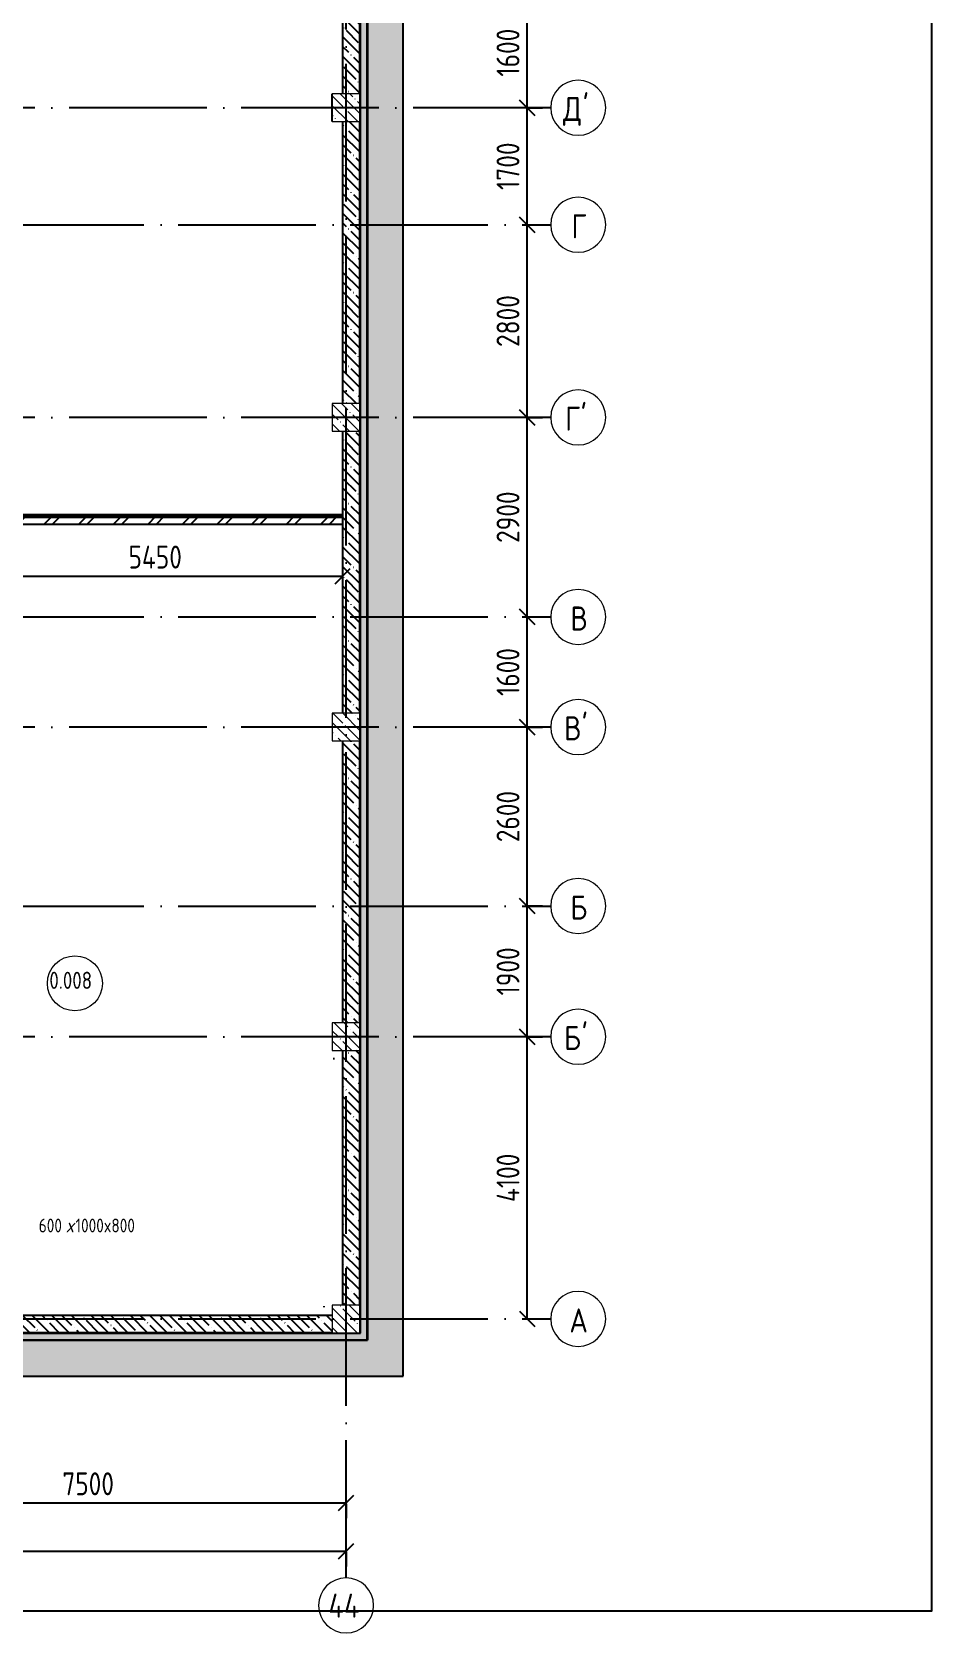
# Model space of a CAD drawing. Header units: millimetres. Extents: x -592259 to 288321, y -552984 to 293768.
# Drawn here: x 159182 to 172266, y 110347 to 133611 of the extents above; entities that cross this region are included whole.
import ezdxf

# ---------------------------------------------------------------- set-up
doc = ezdxf.new("R2010")
doc.units = ezdxf.units.MM
doc.linetypes.add('ADSK_Линия сетки', pattern=[2500, 2000, -250, 0, -250])
doc.layers.get('Defpoints').update_dxf_attribs({"color": 250})
for name, color, linetype, lineweight in [('4.1.3) Штук  3.1 вып по кирп подвал.', 6, 'Continuous', 60), ('A-ANNO-DIMS', 250, 'Continuous', 9), ('A-AREA-IDEN', 250, 'Continuous', 9), ('A-DETL-2', 250, 'Continuous', 5), ('A-DETL-GENF-1', 250, 'Continuous', 5), ('A-FLOR-1', 250, 'Continuous', 5), ('A-WALL', 250, 'Continuous', 9), ('A-WALL-1', 250, 'Continuous', 50), ('A-WALL-2', 250, 'Continuous', 5), ('A-WALL-3', 250, 'Continuous', 13), ('G-ANNO-TEXT', 250, 'Continuous', 9), ('I-WALL-1', 250, 'Continuous', 5), ('S-COLS-1', 250, 'Continuous', 5), ('S-COLS-2', 250, 'Continuous', 5), ('Оси', 250, 'Continuous', 9), ('Оси-1', 250, 'ADSK_Линия сетки', 9)]:
    doc.layers.add(name, color=color, linetype=linetype, lineweight=lineweight)
doc.styles.add('GOST Common', font='', dxfattribs={"width": 0.9, "height": 350})
doc.styles.add('ISOCPEUR', font='isocpeur.ttf', dxfattribs={"width": 0.8, "height": 100})
doc.styles.add('ISOCPEUR_I_1', font='ГОСТ тип А.ttf', dxfattribs={"height": 2500})
doc.styles.get("Standard").update_dxf_attribs({"font": 'ГОСТ тип А.ttf'})
doc.styles.get('GOST Common').set_extended_font_data('GOST Common')
doc.dimstyles.new('А3', dxfattribs={"dimtxt": 333, "dimasz": 222, "dimexe": 222, "dimexo": 111, "dimgap": 111, "dimtad": 1, "dimtoh": 1, "dimdec": 0, "dimrnd": 0.0015, "dimzin": 0, "dimdsep": 46, "dimtxsty": 'Standard', "dimblk": 'OBLIQUE', "dimcen": 0, "dimclrd": 7, "dimclre": 7, "dimclrt": 7, "dimadec": 0, "dimazin": 0, "dimtfac": 1, "dimtdec": 0, "dimtofl": 0, "dimtmove": 0, "dimatfit": 3, "dimfxl": 1, "dimtolj": 1, "dimtzin": 0, "dimarcsym": 0})
pattern_1 = [(135, (10997.54, 114885.93), (-142.5612, -142.5612), []), (135, (11140.1, 114885.93), (-142.5612, -142.5612), [252.016, -50.403, 3.353, -47.05])]
pattern_2 = [(0, (10997.54, 114885.926), (120.968, 69.841), [80.645, -161.29]), (120, (10997.54, 114885.926), (-120.96808, 69.84086), [80.645, -161.29]), (60, (10997.54, 114885.926), (-8e-05, 139.68186), [0, -161.29, 80.645, 0])]

# ---------------------------------------------------------------- blocks, each defined once
blk = doc.blocks.new('BSC_Колонна _Прямоугольная - 400x400-V16-АР1_Кладочный план подвала_ Блок 2_ 3')
at = {"layer": 'S-COLS-2'}
h = blk.add_hatch(dxfattribs=at)
h.set_pattern_fill('FP_28', color=256, style=0, pattern_type=2)
h.set_pattern_definition([(135, (-152750, -25), (-142.56192, -142.56192), []), (135, (-152607.44, -25), (-142.56192, -142.56192), [252.016, -50.403, 3.353, -47.05])])
h.paths.add_polyline_path([(-200, -200), (200, -200), (200, 200), (-200, 200)])
at = {"layer": 'S-COLS-1'}
for p, q in [((200, 200), (-200, 200)), ((-200, 200), (-200, -200)), ((200, -200), (200, 200)), ((-200, -200), (200, -200))]:
    blk.add_line(p, q, dxfattribs=at)
blk = doc.blocks.new('BSC_Колонна _Прямоугольная - 400x400-V77-АР1_Кладочный план подвала_ Блок 2_ 3')
at = {"layer": 'S-COLS-2'}
h = blk.add_hatch(dxfattribs=at)
h.set_pattern_fill('FP_89', color=256, style=0, pattern_type=2)
h.set_pattern_definition([(135, (-152750, -4125), (-142.56192, -142.56192), []), (135, (-152607.44, -4125), (-142.56192, -142.56192), [252.016, -50.403, 3.353, -47.05])])
h.paths.add_polyline_path([(-200, -200), (200, -200), (200, 200), (-200, 200)])
at = {"layer": 'S-COLS-1'}
for p, q in [((200, 200), (-200, 200)), ((-200, 200), (-200, -200)), ((200, -200), (200, 200)), ((-200, -200), (200, -200))]:
    blk.add_line(p, q, dxfattribs=at)
blk = doc.blocks.new('BSC_Колонна _Прямоугольная - 400x400-V78-АР1_Кладочный план подвала_ Блок 2_ 3')
at = {"layer": 'S-COLS-2'}
h = blk.add_hatch(dxfattribs=at)
h.set_pattern_fill('FP_90', color=256, style=0, pattern_type=2)
h.set_pattern_definition([(135, (-152749.81, -8625), (-142.56192, -142.56192), []), (135, (-152607.25, -8625), (-142.56192, -142.56192), [252.016, -50.403, 3.353, -47.05])])
h.paths.add_polyline_path([(-200, -200), (200, -200), (200, 200), (-200, 200)])
at = {"layer": 'S-COLS-1'}
for p, q in [((200, 200), (-200, 200)), ((-200, 200), (-200, -200)), ((200, -200), (200, 200)), ((-200, -200), (200, -200))]:
    blk.add_line(p, q, dxfattribs=at)
blk = doc.blocks.new('BSC_Колонна _Прямоугольная - 400x400-V79-АР1_Кладочный план подвала_ Блок 2_ 3')
at = {"layer": 'S-COLS-2'}
h = blk.add_hatch(dxfattribs=at)
h.set_pattern_fill('FP_91', color=256, style=0, pattern_type=2)
h.set_pattern_definition([(135, (-152750, -17625), (-142.56192, -142.56192), []), (135, (-152607.44, -17625), (-142.56192, -142.56192), [252.016, -50.403, 3.353, -47.05])])
h.paths.add_polyline_path([(-200, -200), (200, -200), (200, 200), (-200, 200)])
at = {"layer": 'S-COLS-1'}
for p, q in [((200, 200), (-200, 200)), ((-200, 200), (-200, -200)), ((200, -200), (200, 200)), ((-200, -200), (200, -200))]:
    blk.add_line(p, q, dxfattribs=at)
blk = doc.blocks.new('BSC_Колонна _Прямоугольная - 400x400-V81-АР1_Кладочный план подвала_ Блок 2_ 3')
at = {"layer": 'S-COLS-2'}
h = blk.add_hatch(dxfattribs=at)
h.set_pattern_fill('FP_93', color=256, style=0, pattern_type=2)
h.set_pattern_definition([(135, (-152749.81, -13125), (-142.56192, -142.56192), []), (135, (-152607.25, -13125), (-142.56192, -142.56192), [252.016, -50.403, 3.353, -47.05])])
h.paths.add_polyline_path([(-200, -200), (200, -200), (200, 200), (-200, 200)])
at = {"layer": 'S-COLS-1'}
for p, q in [((200, 200), (-200, 200)), ((-200, 200), (-200, -200)), ((200, -200), (200, 200)), ((-200, -200), (200, -200))]:
    blk.add_line(p, q, dxfattribs=at)
blk = doc.blocks.new('Ось сетки - Круг_Ø8 мм-39983606-АР1_Кладочный план подвала_ Блок 2_ 3')
at = {"layer": 'Оси'}
for start, end in [(360, 180), (180, 360)]:
    blk.add_arc((0, 0), 4, start, end, dxfattribs=at)
blk = doc.blocks.new('AAR_СКБ_Марка_Помещения - Номер-17325395-АР1_Кладочный план подвала_ Блок 2_ 3')
at = {"layer": 'A-AREA-IDEN'}
blk.add_circle((0, 1.5), 4, dxfattribs=at)
blk = doc.blocks.new('_Oblique')
at = {"color": 0, "linetype": 'ByBlock', "lineweight": -2}
blk.add_line((-0.5, -0.5), (0.5, 0.5), dxfattribs=at)
blk = doc.blocks.new('*D5236')
at = {"layer": 'A-ANNO-DIMS', "color": 7, "lineweight": -2, "transparency": 16777216}
for p, q in [((156248, 112237), (163748, 112237)), ((156248, 112226), (156248, 112015)), ((163748, 112226), (163748, 112015))]:
    blk.add_line(p, q, dxfattribs=at)
at = {"layer": 'Defpoints', "color": 0, "transparency": 16777216}
for p in [(156248, 112337), (163748, 112337), (163748, 112237)]:
    blk.add_point(p, dxfattribs=at)
at = {"layer": 'A-ANNO-DIMS', "color": 7, "lineweight": -2, "transparency": 16777216, "xscale": 222, "yscale": 222, "zscale": 222, "rotation": 180}
blk.add_blockref('_Oblique', (156248, 112237), dxfattribs=at)
at = {"layer": 'A-ANNO-DIMS', "color": 7, "lineweight": -2, "transparency": 16777216, "xscale": 222, "yscale": 222, "zscale": 222}
blk.add_blockref('_Oblique', (163748, 112237), dxfattribs=at)
at = {"layer": 'A-ANNO-DIMS', "color": 7, "lineweight": -2, "transparency": 16777216, "insert": (159998, 112515), "char_height": 333, "width": 2.48, "attachment_point": 5}
blk.add_mtext('\\A1;7500', dxfattribs=at)
blk = doc.blocks.new('*D5202')
at = {"layer": 'A-ANNO-DIMS', "color": 7, "lineweight": -2, "transparency": 16777216}
for p, q in [((158248, 126352), (158248, 125481)), ((158248, 125703), (163698, 125703)), ((163698, 125692), (163698, 125481))]:
    blk.add_line(p, q, dxfattribs=at)
at = {"layer": 'Defpoints', "color": 0, "transparency": 16777216}
for p in [(158248, 126463), (163698, 125803), (163698, 125703)]:
    blk.add_point(p, dxfattribs=at)
at = {"layer": 'A-ANNO-DIMS', "color": 7, "lineweight": -2, "transparency": 16777216, "xscale": 222, "yscale": 222, "zscale": 222, "rotation": 180}
blk.add_blockref('_Oblique', (158248, 125703), dxfattribs=at)
at = {"layer": 'A-ANNO-DIMS', "color": 7, "lineweight": -2, "transparency": 16777216, "xscale": 222, "yscale": 222, "zscale": 222}
blk.add_blockref('_Oblique', (163698, 125703), dxfattribs=at)
at = {"layer": 'A-ANNO-DIMS', "color": 7, "lineweight": -2, "transparency": 16777216, "insert": (160973, 125981), "char_height": 333, "width": 2.57, "attachment_point": 5}
blk.add_mtext('\\A1;5450', dxfattribs=at)
blk = doc.blocks.new('*D5130')
at = {"layer": 'A-ANNO-DIMS', "color": 7, "lineweight": -2, "transparency": 16777216}
for p, q in [((80148, 111537), (163748, 111537)), ((80148, 111526), (80148, 111315)), ((163748, 111526), (163748, 111315))]:
    blk.add_line(p, q, dxfattribs=at)
at = {"layer": 'Defpoints', "color": 0, "transparency": 16777216}
for p in [(80148, 111637), (163748, 111637), (163748, 111537)]:
    blk.add_point(p, dxfattribs=at)
at = {"layer": 'A-ANNO-DIMS', "color": 7, "lineweight": -2, "transparency": 16777216, "xscale": 222, "yscale": 222, "zscale": 222, "rotation": 180}
blk.add_blockref('_Oblique', (80148, 111537), dxfattribs=at)
at = {"layer": 'A-ANNO-DIMS', "color": 7, "lineweight": -2, "transparency": 16777216, "xscale": 222, "yscale": 222, "zscale": 222}
blk.add_blockref('_Oblique', (163748, 111537), dxfattribs=at)
at = {"layer": 'A-ANNO-DIMS', "color": 7, "lineweight": -2, "transparency": 16777216, "insert": (121948, 111815), "char_height": 333, "width": 3.1, "attachment_point": 5}
blk.add_mtext('\\A1;83600', dxfattribs=at)
blk = doc.blocks.new('*D5159')
at = {"layer": 'A-ANNO-DIMS', "color": 7, "lineweight": -2, "transparency": 16777216}
for p, q in [((166380, 114911), (166380, 119011)), ((166391, 119011), (166602, 119011)), ((166391, 114911), (166602, 114911))]:
    blk.add_line(p, q, dxfattribs=at)
at = {"layer": 'Defpoints', "color": 0, "transparency": 16777216}
for p in [(166280, 119011), (166380, 119011), (166280, 114911)]:
    blk.add_point(p, dxfattribs=at)
at = {"layer": 'A-ANNO-DIMS', "color": 7, "lineweight": -2, "transparency": 16777216, "xscale": 222, "yscale": 222, "zscale": 222}
for p, rotation in [((166380, 119011), 90), ((166380, 114911), 270)]:
    blk.add_blockref('_Oblique', p, dxfattribs=dict(at, rotation=rotation))
at = {"layer": 'A-ANNO-DIMS', "color": 7, "lineweight": -2, "transparency": 16777216, "insert": (166102, 116961), "char_height": 333, "width": 2.38, "attachment_point": 5, "rotation": 90}
blk.add_mtext('\\A1;4100', dxfattribs=at)
blk = doc.blocks.new('*D5160')
at = {"layer": 'A-ANNO-DIMS', "color": 7, "lineweight": -2, "transparency": 16777216}
for p, q in [((166380, 119011), (166380, 120911)), ((166391, 120911), (166602, 120911)), ((166391, 119011), (166602, 119011))]:
    blk.add_line(p, q, dxfattribs=at)
at = {"layer": 'Defpoints', "color": 0, "transparency": 16777216}
for p in [(166280, 120911), (166380, 120911), (166280, 119011)]:
    blk.add_point(p, dxfattribs=at)
at = {"layer": 'A-ANNO-DIMS', "color": 7, "lineweight": -2, "transparency": 16777216, "xscale": 222, "yscale": 222, "zscale": 222}
for p, rotation in [((166380, 120911), 90), ((166380, 119011), 270)]:
    blk.add_blockref('_Oblique', p, dxfattribs=dict(at, rotation=rotation))
at = {"layer": 'A-ANNO-DIMS', "color": 7, "lineweight": -2, "transparency": 16777216, "insert": (166102, 119961), "char_height": 333, "width": 2.3, "attachment_point": 5, "rotation": 90}
blk.add_mtext('\\A1;1900', dxfattribs=at)
blk = doc.blocks.new('*D5161')
at = {"layer": 'A-ANNO-DIMS', "color": 7, "lineweight": -2, "transparency": 16777216}
for p, q in [((166380, 120911), (166380, 123511)), ((166391, 123511), (166602, 123511)), ((166391, 120911), (166602, 120911))]:
    blk.add_line(p, q, dxfattribs=at)
at = {"layer": 'Defpoints', "color": 0, "transparency": 16777216}
for p in [(166280, 123511), (166380, 123511), (166280, 120911)]:
    blk.add_point(p, dxfattribs=at)
at = {"layer": 'A-ANNO-DIMS', "color": 7, "lineweight": -2, "transparency": 16777216, "xscale": 222, "yscale": 222, "zscale": 222}
for p, rotation in [((166380, 123511), 90), ((166380, 120911), 270)]:
    blk.add_blockref('_Oblique', p, dxfattribs=dict(at, rotation=rotation))
at = {"layer": 'A-ANNO-DIMS', "color": 7, "lineweight": -2, "transparency": 16777216, "insert": (166102, 122211), "char_height": 333, "width": 2.48, "attachment_point": 5, "rotation": 90}
blk.add_mtext('\\A1;2600', dxfattribs=at)
blk = doc.blocks.new('*D5162')
at = {"layer": 'A-ANNO-DIMS', "color": 7, "lineweight": -2, "transparency": 16777216}
for p, q in [((166380, 123511), (166380, 125111)), ((166391, 125111), (166602, 125111)), ((166391, 123511), (166602, 123511))]:
    blk.add_line(p, q, dxfattribs=at)
at = {"layer": 'Defpoints', "color": 0, "transparency": 16777216}
for p in [(166280, 125111), (166380, 125111), (166280, 123511)]:
    blk.add_point(p, dxfattribs=at)
at = {"layer": 'A-ANNO-DIMS', "color": 7, "lineweight": -2, "transparency": 16777216, "xscale": 222, "yscale": 222, "zscale": 222}
for p, rotation in [((166380, 125111), 90), ((166380, 123511), 270)]:
    blk.add_blockref('_Oblique', p, dxfattribs=dict(at, rotation=rotation))
at = {"layer": 'A-ANNO-DIMS', "color": 7, "lineweight": -2, "transparency": 16777216, "insert": (166102, 124311), "char_height": 333, "width": 2.3, "attachment_point": 5, "rotation": 90}
blk.add_mtext('\\A1;1600', dxfattribs=at)
blk = doc.blocks.new('*D5163')
at = {"layer": 'A-ANNO-DIMS', "color": 7, "lineweight": -2, "transparency": 16777216}
for p, q in [((166380, 125111), (166380, 128011)), ((166391, 128011), (166602, 128011)), ((166391, 125111), (166602, 125111))]:
    blk.add_line(p, q, dxfattribs=at)
at = {"layer": 'Defpoints', "color": 0, "transparency": 16777216}
for p in [(166280, 128011), (166380, 128011), (166280, 125111)]:
    blk.add_point(p, dxfattribs=at)
at = {"layer": 'A-ANNO-DIMS', "color": 7, "lineweight": -2, "transparency": 16777216, "xscale": 222, "yscale": 222, "zscale": 222}
for p, rotation in [((166380, 128011), 90), ((166380, 125111), 270)]:
    blk.add_blockref('_Oblique', p, dxfattribs=dict(at, rotation=rotation))
at = {"layer": 'A-ANNO-DIMS', "color": 7, "lineweight": -2, "transparency": 16777216, "insert": (166102, 126561), "char_height": 333, "width": 2.48, "attachment_point": 5, "rotation": 90}
blk.add_mtext('\\A1;2900', dxfattribs=at)
blk = doc.blocks.new('*D5164')
at = {"layer": 'A-ANNO-DIMS', "color": 7, "lineweight": -2, "transparency": 16777216}
for p, q in [((166380, 128011), (166380, 130811)), ((166391, 130811), (166602, 130811)), ((166391, 128011), (166602, 128011))]:
    blk.add_line(p, q, dxfattribs=at)
at = {"layer": 'Defpoints', "color": 0, "transparency": 16777216}
for p in [(166280, 130811), (166380, 130811), (166280, 128011)]:
    blk.add_point(p, dxfattribs=at)
at = {"layer": 'A-ANNO-DIMS', "color": 7, "lineweight": -2, "transparency": 16777216, "xscale": 222, "yscale": 222, "zscale": 222}
for p, rotation in [((166380, 130811), 90), ((166380, 128011), 270)]:
    blk.add_blockref('_Oblique', p, dxfattribs=dict(at, rotation=rotation))
at = {"layer": 'A-ANNO-DIMS', "color": 7, "lineweight": -2, "transparency": 16777216, "insert": (166102, 129411), "char_height": 333, "width": 2.48, "attachment_point": 5, "rotation": 90}
blk.add_mtext('\\A1;2800', dxfattribs=at)
blk = doc.blocks.new('*D5165')
at = {"layer": 'A-ANNO-DIMS', "color": 7, "lineweight": -2, "transparency": 16777216}
for p, q in [((166380, 130811), (166380, 132511)), ((166391, 132511), (166602, 132511)), ((166391, 130811), (166602, 130811))]:
    blk.add_line(p, q, dxfattribs=at)
at = {"layer": 'Defpoints', "color": 0, "transparency": 16777216}
for p in [(166280, 132511), (166380, 132511), (166280, 130811)]:
    blk.add_point(p, dxfattribs=at)
at = {"layer": 'A-ANNO-DIMS', "color": 7, "lineweight": -2, "transparency": 16777216, "xscale": 222, "yscale": 222, "zscale": 222}
for p, rotation in [((166380, 132511), 90), ((166380, 130811), 270)]:
    blk.add_blockref('_Oblique', p, dxfattribs=dict(at, rotation=rotation))
at = {"layer": 'A-ANNO-DIMS', "color": 7, "lineweight": -2, "transparency": 16777216, "insert": (166102, 131661), "char_height": 333, "width": 2.3, "attachment_point": 5, "rotation": 90}
blk.add_mtext('\\A1;1700', dxfattribs=at)
blk = doc.blocks.new('*D5166')
at = {"layer": 'A-ANNO-DIMS', "color": 7, "lineweight": -2, "transparency": 16777216}
for p, q in [((166380, 132511), (166380, 134111)), ((166391, 134111), (166602, 134111)), ((166391, 132511), (166602, 132511))]:
    blk.add_line(p, q, dxfattribs=at)
at = {"layer": 'Defpoints', "color": 0, "transparency": 16777216}
for p in [(166280, 134111), (166380, 134111), (166280, 132511)]:
    blk.add_point(p, dxfattribs=at)
at = {"layer": 'A-ANNO-DIMS', "color": 7, "lineweight": -2, "transparency": 16777216, "xscale": 222, "yscale": 222, "zscale": 222}
for p, rotation in [((166380, 134111), 90), ((166380, 132511), 270)]:
    blk.add_blockref('_Oblique', p, dxfattribs=dict(at, rotation=rotation))
at = {"layer": 'A-ANNO-DIMS', "color": 7, "lineweight": -2, "transparency": 16777216, "insert": (166102, 133311), "char_height": 333, "width": 2.3, "attachment_point": 5, "rotation": 90}
blk.add_mtext('\\A1;1600', dxfattribs=at)

msp = doc.modelspace()

# ---------------------------------------------------------------- hatches: boundary and pattern name
at = {"layer": 'A-DETL-GENF-1', "lineweight": -2}
h = msp.add_hatch(dxfattribs=at)
h.set_pattern_fill('FP_124', color=256, style=0, pattern_type=2)
h.set_pattern_definition([(135, (11421.8, 114885.93), (-424.26407, 3e-14), [600, 0, 0, 0]), (45, (10997.54, 114885.93), (-424.26407, 0), [600, 0, 0, 0]), (45, (10997.54, 115098.06), (-424.26407, 0), [150, -450]), (135, (11315.74, 115204.12), (-424.26407, 3e-14), [150, -450]), (45, (11315.74, 114992), (-424.26407, 0), [150, -450]), (135, (11209.67, 114885.93), (-424.26407, 3e-14), [150, -450])])
h.paths.add_polyline_path([(164577.5167, 114080.9267), (164577.5167, 174490.9262), (146867.5374, 174490.9262), (146867.5253, 174090.9262), (132367.5473, 174090.9262), (132367.5473, 172390.9267), (129627.538, 172390.9267), (129627.538, 174090.9262), (120727.5383, 174090.9262), (120727.5383, 174490.9262), (87962.538, 174490.9262), (87962.538, 174090.9267), (84292.5374, 174090.9267), (84292.5374, 171140.9262), (81177.5374, 171140.9262), (81177.5374, 174090.9267), (78864.3215, 174090.9267), (78864.3215, 173570.9267), (80657.5374, 173570.9267), (80657.5374, 170620.9262), (84812.5374, 170620.9262), (84812.5374, 173570.9267), (88482.538, 173570.9267), (88482.538, 173970.9262), (120207.5383, 173970.9262), (120207.5383, 173570.9262), (129107.538, 173570.9262), (129107.538, 171870.9267), (132887.5473, 171870.9267), (132887.5473, 173570.9262), (147387.5374, 173570.9262), (147387.5374, 173970.9262), (164057.5167, 173970.9262), (164057.5167, 114600.9267), (147387.5977, 114600.9267), (147387.5977, 127320.9262), (136557.5374, 127320.9262), (136557.5374, 124800.9267), (124737.538, 124800.9267), (124737.538, 133800.9262), (115587.538, 133800.9262), (115587.538, 141000.9267), (80187.5374, 141000.9267), (80187.5374, 158100.9262), (78864.3215, 158100.9262), (78864.3215, 157580.9262), (79667.5374, 157580.9262), (79667.5374, 140480.9267), (115067.538, 140480.9267), (115067.538, 133280.9262), (124217.538, 133280.9262), (124217.538, 124280.9267), (137077.5374, 124280.9267), (137077.5374, 126800.9262), (146867.5977, 126800.9262), (146867.5977, 114080.9267), (159660.2072, 114080.9267)])
at = {"layer": 'A-WALL', "lineweight": -2}
for points in [[(163955.5167, 114702.9267), (163955.5167, 173868.9262), (163947.5167, 173868.9262), (163947.5384, 114702.9267)], [(163947.5167, 114702.9267), (163947.5167, 114710.9262), (147497.5977, 114710.9267), (147497.5977, 114702.9267), (163547.5384, 114702.9267)]]:
    msp.add_hatch(color=256, dxfattribs=at).paths.add_polyline_path(points)
at = {"layer": 'A-WALL-2', "lineweight": -2}
h = msp.add_hatch(dxfattribs=at)
h.set_pattern_fill('FP_3', color=256, style=0, pattern_type=2)
h.set_pattern_definition(pattern_2)
h.paths.add_polyline_path([(163955.5167, 114602.9267), (164055.5167, 114602.9267), (164055.5167, 173968.9262), (163955.5167, 173968.9262), (163955.5167, 114702.9267)])
h = msp.add_hatch(dxfattribs=at)
h.set_pattern_fill('FP_3', color=256, style=0, pattern_type=2)
h.set_pattern_definition(pattern_2)
h.paths.add_polyline_path([(163947.5167, 114600.9267), (163955.5167, 114600.9267), (163955.5167, 114702.9267), (147489.5977, 114702.9267), (147489.5977, 114600.9267), (147497.5977, 114600.9267), (147497.5977, 114602.9267), (163947.5167, 114602.9267)])
at = {"layer": 'I-WALL-1', "lineweight": -2}
h = msp.add_hatch(dxfattribs=at)
h.set_pattern_fill('FP_1', color=256, style=0, pattern_type=2)
h.set_pattern_definition(pattern_1)
h.paths.add_polyline_path([(163697.5167, 132710.9262), (163947.5167, 132710.9262), (163947.3503, 136815.9301), (163697.5167, 136815.9301), (163697.5167, 134419.608)])
h = msp.add_hatch(dxfattribs=at)
h.set_pattern_fill('FP_1', color=256, style=0, pattern_type=2)
h.set_pattern_definition(pattern_1)
h.paths.add_polyline_path([(163697.5167, 128210.9301), (163947.5167, 128210.9301), (163947.3503, 132310.9262), (163697.5167, 132310.9262)])
h = msp.add_hatch(dxfattribs=at)
h.set_pattern_fill('FP_1', color=256, style=0, pattern_type=2)
h.set_pattern_definition(pattern_1)
h.paths.add_polyline_path([(163697.5167, 123710.9301), (163947.5167, 123710.9301), (163947.3503, 127810.9301), (163697.5167, 127810.9301), (163697.5167, 125989.4542)])
h = msp.add_hatch(dxfattribs=at)
h.set_pattern_fill('FP_2', color=256, style=0, pattern_type=2)
h.set_pattern_definition([(45, (10997.54, 114885.93), (-251.4472, 251.4472), []), (45, (10997.54, 115266.93), (-251.4472, 251.4472), [])])
h.paths.add_polyline_path([(163697.5167, 126460.9267), (163697.5167, 126580.9267), (156047.5374, 126580.9267), (156047.5374, 126460.9267), (159660.2072, 126460.9267)])
h = msp.add_hatch(dxfattribs=at)
h.set_pattern_fill('FP_1', color=256, style=0, pattern_type=2)
h.set_pattern_definition(pattern_1)
h.paths.add_polyline_path([(163947.3503, 119210.9262), (163947.5167, 119210.9262), (163947.3503, 123310.9301), (163697.5167, 123310.9301), (163697.5167, 119210.9262)])
h = msp.add_hatch(dxfattribs=at)
h.set_pattern_fill('FP_1', color=256, style=0, pattern_type=2)
h.set_pattern_definition(pattern_1)
h.paths.add_polyline_path([(163947.5167, 115110.9262), (163947.5167, 118810.9262), (163697.5167, 118810.9262), (163697.5167, 115110.9262)])
h = msp.add_hatch(dxfattribs=at)
h.set_pattern_fill('FP_1', color=256, style=0, pattern_type=2)
h.set_pattern_definition(pattern_1)
h.paths.add_polyline_path([(163547.5374, 114710.9267), (163547.5374, 114960.9267), (156447.5374, 114960.9267), (156447.5374, 114710.9267), (159660.2072, 114710.9267)])

# ---------------------------------------------------------------- linework, layer by layer
at = {"color": 1}
msp.add_lwpolyline([(172265.5409, 183601.6714), (124619.2541, 183601.6714), (124619.2541, 110667.782), (172265.5409, 110667.782)], close=True, dxfattribs=at)
at = {"layer": '4.1.3) Штук  3.1 вып по кирп подвал.'}
msp.add_line((156047.3503, 126580.9267), (163697.5167, 126580.9267), dxfattribs=at)
at = {"layer": 'A-DETL-2', "lineweight": -2}
for p, q in [((164577.5167, 114080.9267), (164577.5167, 174490.9262)), ((164057.5167, 173970.9262), (164057.5167, 114600.9267)), ((164057.5167, 114600.9267), (147387.5977, 114600.9267)), ((146867.5977, 114080.9267), (164577.5167, 114080.9267))]:
    msp.add_line(p, q, dxfattribs=at)
at = {"layer": 'A-FLOR-1', "lineweight": -2}
msp.add_line((163547.3503, 132310.9262), (163547.3503, 132710.9262), dxfattribs=at)
at = {"layer": 'A-WALL-1', "lineweight": -2}
for p, q in [((163697.5167, 136815.9301), (163697.5167, 132710.9262)), ((163947.5167, 132710.9262), (163947.5167, 136815.9301)), ((163697.5167, 132310.9262), (163697.5167, 128210.9301)), ((163947.5167, 128210.9301), (163947.5167, 132310.9262)), ((163697.5167, 127810.9301), (163697.5167, 123710.9301)), ((163947.5167, 123710.9301), (163947.5167, 127810.9301)), ((163697.5167, 123310.9301), (163697.5167, 119210.9262)), ((163947.5167, 119210.9262), (163947.5167, 123310.9301)), ((163697.5167, 118810.9262), (163697.5167, 115110.9262)), ((163947.5167, 115110.9262), (163947.5167, 118810.9262)), ((163547.5374, 114960.9267), (156447.5374, 114960.9267)), ((156447.5374, 114710.9267), (163547.5374, 114710.9267))]:
    msp.add_line(p, q, dxfattribs=at)
at = {"layer": 'A-WALL-2', "lineweight": -2}
for p, q in [((164055.5167, 114600.9267), (164055.5167, 173970.9262)), ((147387.5977, 114602.9267), (164057.5167, 114602.9267)), ((163955.5167, 114602.9267), (163955.5167, 114600.9267))]:
    msp.add_line(p, q, dxfattribs=at)
at = {"layer": 'A-WALL-3', "lineweight": -2}
for p, q in [((163955.5167, 114702.9267), (163955.5167, 173868.9262)), ((163947.5167, 141311.0455), (163947.5167, 132710.9262)), ((163947.5167, 132310.9262), (163947.5167, 119210.9262)), ((163697.5167, 126580.9267), (156047.5374, 126580.9267)), ((156167.5374, 126460.9267), (163697.5167, 126460.9267)), ((163947.5167, 118810.9262), (163947.5167, 115110.9262)), ((147489.5977, 114702.9267), (163955.5167, 114702.9267)), ((163547.5384, 114710.9267), (147497.5977, 114710.9267))]:
    msp.add_line(p, q, dxfattribs=at)
at = {"layer": 'I-WALL-1', "lineweight": -2}
for p, q in [((163577.5167, 118690.9262), (163562.5167, 118690.9262)), ((163427.5384, 115080.9267), (163427.5384, 115095.9267))]:
    msp.add_line(p, q, dxfattribs=at)
at = {"layer": 'Оси-1', "lineweight": -2}
for p, q in [((163747.5384, 111147.0862), (163747.5384, 176087.9307)), ((166722.1084, 132510.9858), (110317.5374, 132510.9858)), ((76304.6994, 130810.9262), (166722.1084, 130810.9262)), ((166722.1084, 128011.0455), (110317.5374, 128011.0455)), ((76304.6994, 125110.9262), (166722.1084, 125110.9262)), ((166722.1084, 123510.9858), (110317.5374, 123510.9858)), ((76304.6994, 120910.9262), (166722.1084, 120910.9262)), ((166722.1084, 119011.0455), (110317.5374, 119011.0455)), ((76304.6994, 114910.9262), (166722.1084, 114910.9262))]:
    msp.add_line(p, q, dxfattribs=at)

# ---------------------------------------------------------------- block references
at = {"layer": 'A-AREA-IDEN', "lineweight": -2, "xscale": 99.99999999999993, "yscale": 99.99999999999993, "zscale": 99.99999999999993}
msp.add_blockref('AAR_СКБ_Марка_Помещения - Номер-17325395-АР1_Кладочный план подвала_ Блок 2_ 3', (159806.2497, 119637.0395), dxfattribs=at)
at = {"layer": 'S-COLS-1', "lineweight": -2}
for name, p in [('BSC_Колонна _Прямоугольная - 400x400-V79-АР1_Кладочный план подвала_ Блок 2_ 3', (163747.5384, 132510.9262)), ('BSC_Колонна _Прямоугольная - 400x400-V81-АР1_Кладочный план подвала_ Блок 2_ 3', (163747.3503, 128010.9301)), ('BSC_Колонна _Прямоугольная - 400x400-V78-АР1_Кладочный план подвала_ Блок 2_ 3', (163747.3503, 123510.9301)), ('BSC_Колонна _Прямоугольная - 400x400-V77-АР1_Кладочный план подвала_ Блок 2_ 3', (163747.5384, 119010.9262)), ('BSC_Колонна _Прямоугольная - 400x400-V16-АР1_Кладочный план подвала_ Блок 2_ 3', (163747.5384, 114910.9262))]:
    msp.add_blockref(name, p, dxfattribs=at)
at = {"layer": 'Оси', "lineweight": -2, "xscale": 99.99999999999993, "yscale": 99.99999999999993, "zscale": 99.99999999999993}
for p, rotation in [((167122.1084, 132510.9858), 89.99999999999982), ((167122.1084, 130810.9262), 269.9999999999994), ((167122.1084, 128011.0455), 89.99999999999982), ((167122.1084, 125110.9262), 269.9999999999994), ((167122.1084, 123510.9858), 89.99999999999982), ((167122.1084, 120910.9262), 269.9999999999994), ((167122.1084, 119011.0455), 89.99999999999982), ((167122.1084, 114910.9262), 269.9999999999994)]:
    msp.add_blockref('Ось сетки - Круг_Ø8 мм-39983606-АР1_Кладочный план подвала_ Блок 2_ 3', p, dxfattribs=dict(at, rotation=rotation))
msp.add_blockref('Ось сетки - Круг_Ø8 мм-39983606-АР1_Кладочный план подвала_ Блок 2_ 3', (163747.5384, 110747.0862), dxfattribs=at)

# ---------------------------------------------------------------- texts
at = {"layer": 'A-AREA-IDEN', "lineweight": -2, "insert": (159434.5755, 119955.77), "char_height": 250, "width": 858.607312, "attachment_point": 1, "style": 'ISOCPEUR'}
msp.add_mtext('0.008', dxfattribs=at)
at = {"layer": 'G-ANNO-TEXT', "lineweight": -2, "char_height": 200, "attachment_point": 1, "style": 'ISOCPEUR_I_1'}
for s, insert, width in [(' 600', (159177.4639, 116368.2509), 613.290937), ('1000x800 ', (159814.4482, 116368.2509), 1363.670437), ('\\fISOCPEUR|b0|i1|c204|p34|;\\W.9;х', (159683.4795, 116368.2509), 158.734125)]:
    msp.add_mtext(s, dxfattribs=dict(at, insert=insert, width=width))
at = {"layer": 'Оси', "lineweight": -2, "char_height": 350, "attachment_point": 1, "style": 'GOST Common'}
for s, insert, width in [('\\fGOST Common|b0|i0|c204|p34|;\\W.9;Д', (166901.9813, 132668.2114), 346.329), ("\\fGOST Common|b0|i0|c204|p34|;\\W.9;'", (167187.7313, 132668.2114), 137.088562), ('\\fGOST Common|b0|i0|c204|p34|;\\W.9;Г', (167023.6356, 130963.5131), 274.177125), ("\\fGOST Common|b0|i0|c204|p34|;\\W.9;'", (167157.9001, 128168.2711), 137.088562), ('\\fGOST Common|b0|i0|c204|p34|;\\W.9;Г', (166931.6813, 128168.2711), 274.177125), ('\\fGOST Common|b0|i0|c204|p34|;\\W.9;В', (167008.7856, 125263.5131), 310.253062), ('\\fGOST Common|b0|i0|c204|p34|;\\W.9;В', (166916.8313, 123668.2114), 310.253062), ("\\fGOST Common|b0|i0|c204|p34|;\\W.9;'", (167172.8157, 123668.2114), 137.088562), ('\\fGOST Common|b0|i0|c204|p34|;\\W.9;Б', (167008.7856, 121063.5131), 310.253062), ('\\fGOST Common|b0|i0|c204|p34|;\\W.9;Б', (166916.8313, 119168.2711), 310.253062), ("\\fGOST Common|b0|i0|c204|p34|;\\W.9;'", (167172.8157, 119168.2711), 137.088562), ('\\fGOST Common|b0|i0|c204|p34|;\\W.9;А', (166993.9356, 115063.5131), 346.329), ('44', (163490.6578, 110919.6196), 620.506125)]:
    msp.add_mtext(s, dxfattribs=dict(at, insert=insert, width=width))

# ---------------------------------------------------------------- dimensions: what is measured, and where the dimension line sits
at = {"layer": 'A-ANNO-DIMS', "lineweight": -2}
for base, p1, p2, picture, middle in [((166379.9955, 134110.9262), (166280.0106, 132510.9858), (166280.0106, 134110.9262), '*D5166', (166102.4955, 133310.956)), ((166379.9955, 132510.9858), (166280.0106, 130810.9262), (166280.0106, 132510.9858), '*D5165', (166102.4955, 131660.956)), ((166379.9955, 130810.9262), (166280.0106, 128011.0455), (166280.0106, 130810.9262), '*D5164', (166102.4955, 129410.9858)), ((166379.9955, 128011.0455), (166280.0106, 125110.9262), (166280.0106, 128011.0455), '*D5163', (166102.4955, 126560.9858)), ((166379.9955, 125110.9262), (166280.0106, 123510.9858), (166280.0106, 125110.9262), '*D5162', (166102.4955, 124310.956)), ((166379.9955, 123510.9858), (166280.0106, 120910.9262), (166280.0106, 123510.9858), '*D5161', (166102.4955, 122210.956)), ((166379.9955, 120910.9262), (166280.0106, 119011.0455), (166280.0106, 120910.9262), '*D5160', (166102.4955, 119960.9858)), ((166379.9955, 119011.0455), (166280.0106, 114910.9262), (166280.0106, 119011.0455), '*D5159', (166102.4955, 116960.9858))]:
    dim = msp.add_linear_dim(base=base, p1=p1, p2=p2, angle=90, dimstyle='А3', dxfattribs=at)
    dim.commit()
    dim.dimension.update_dxf_attribs({"geometry": picture, "text_midpoint": middle})
for base, p1, p2, picture, middle in [((163697.5167, 125703.3453), (158247.5374, 126462.9267), (163697.5167, 125803.3302), '*D5202', (160972.5271, 125980.8453)), ((163747.5384, 112237.0272), (156247.5384, 112337.0121), (163747.5384, 112337.0121), '*D5236', (159997.5384, 112514.5272)), ((163747.5384, 111537.0272), (80147.5374, 111637.0121), (163747.5384, 111637.0121), '*D5130', (121947.5379, 111814.5272))]:
    dim = msp.add_linear_dim(base=base, p1=p1, p2=p2, dimstyle='А3', dxfattribs=at)
    dim.commit()
    dim.dimension.update_dxf_attribs({"geometry": picture, "text_midpoint": middle})

doc.saveas('drawing.dxf')
